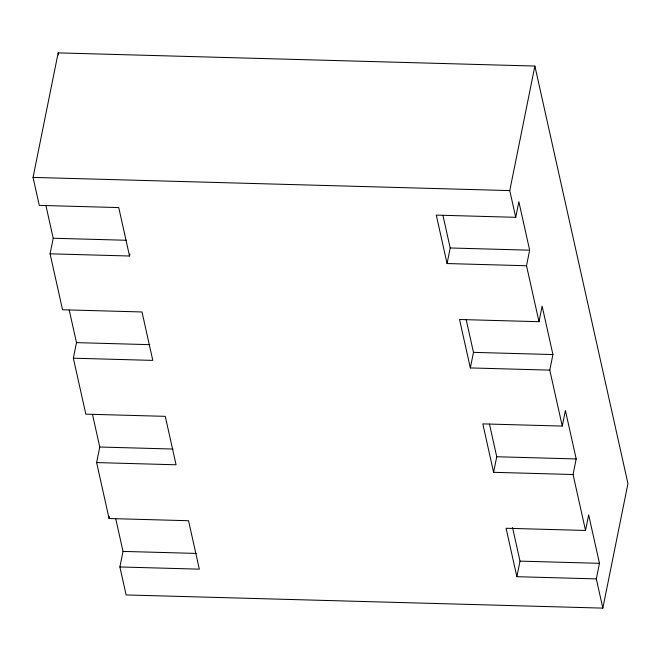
<?xml version="1.0" encoding="UTF-8"?>
<svg xmlns="http://www.w3.org/2000/svg" width="661" height="661" viewBox="0 0 661 661"><rect width="100%" height="100%" fill="white"/><g stroke="black" fill="none" stroke-linecap="round" stroke-linejoin="round"><path stroke-width="0.99" d="M45.948 205.629L53.219 238.249L50.079 253.816L129.531 256.014L118.74 207.579L39.288 205.381L33.05 177.404L58.16 52.88L534.881 66.059L627.95 483.596L602.84 608.12L126.119 594.941L119.881 566.964L123.02 551.398L115.749 518.778M92.482 414.397L99.753 447.018L96.613 462.584L176.066 464.782L165.275 416.347L85.823 414.15L73.346 358.196L76.486 342.629L69.215 310.017M129.531 256.014L129.928 254.072M119.881 566.964L199.333 569.162L188.542 520.728L109.09 518.53L109.478 516.588M602.84 608.12L596.321 578.896L516.869 576.698L506.078 528.263L585.53 530.461L573.054 474.515L493.602 472.318L482.811 423.883L562.263 426.081L549.787 370.127L470.335 367.929L459.544 319.503L538.996 321.7L526.52 265.747L447.067 263.549L450.207 247.982L442.936 215.362M470.335 367.929L473.474 352.363L466.203 319.75M447.067 263.549L436.277 215.114L515.729 217.312L509.771 190.591L534.881 66.059M515.729 217.312L518.868 201.745L529.659 250.18L526.52 265.747M493.602 472.318L496.742 456.751L489.471 424.131M538.996 321.7L542.136 306.134L552.927 354.56L549.787 370.127M516.869 576.698L520.009 561.131L512.523 527.528M562.263 426.081L565.403 410.514L576.194 458.949L573.054 474.515M585.53 530.461L588.67 514.894L599.461 563.329L596.321 578.896M33.05 177.404L509.771 190.591M450.207 247.982L529.659 250.18M53.219 238.249L126.482 240.274M473.474 352.363L552.927 354.56M76.486 342.629L149.75 344.662M73.346 358.196L152.798 360.394L142.008 311.967L62.555 309.769L50.079 253.816M496.742 456.751L576.194 458.949M99.753 447.018L173.017 449.042M520.009 561.131L599.461 563.329M123.02 551.398L196.284 553.422M58.16 52.88L58.606 54.888M96.613 462.584L109.09 518.53"/></g></svg>
